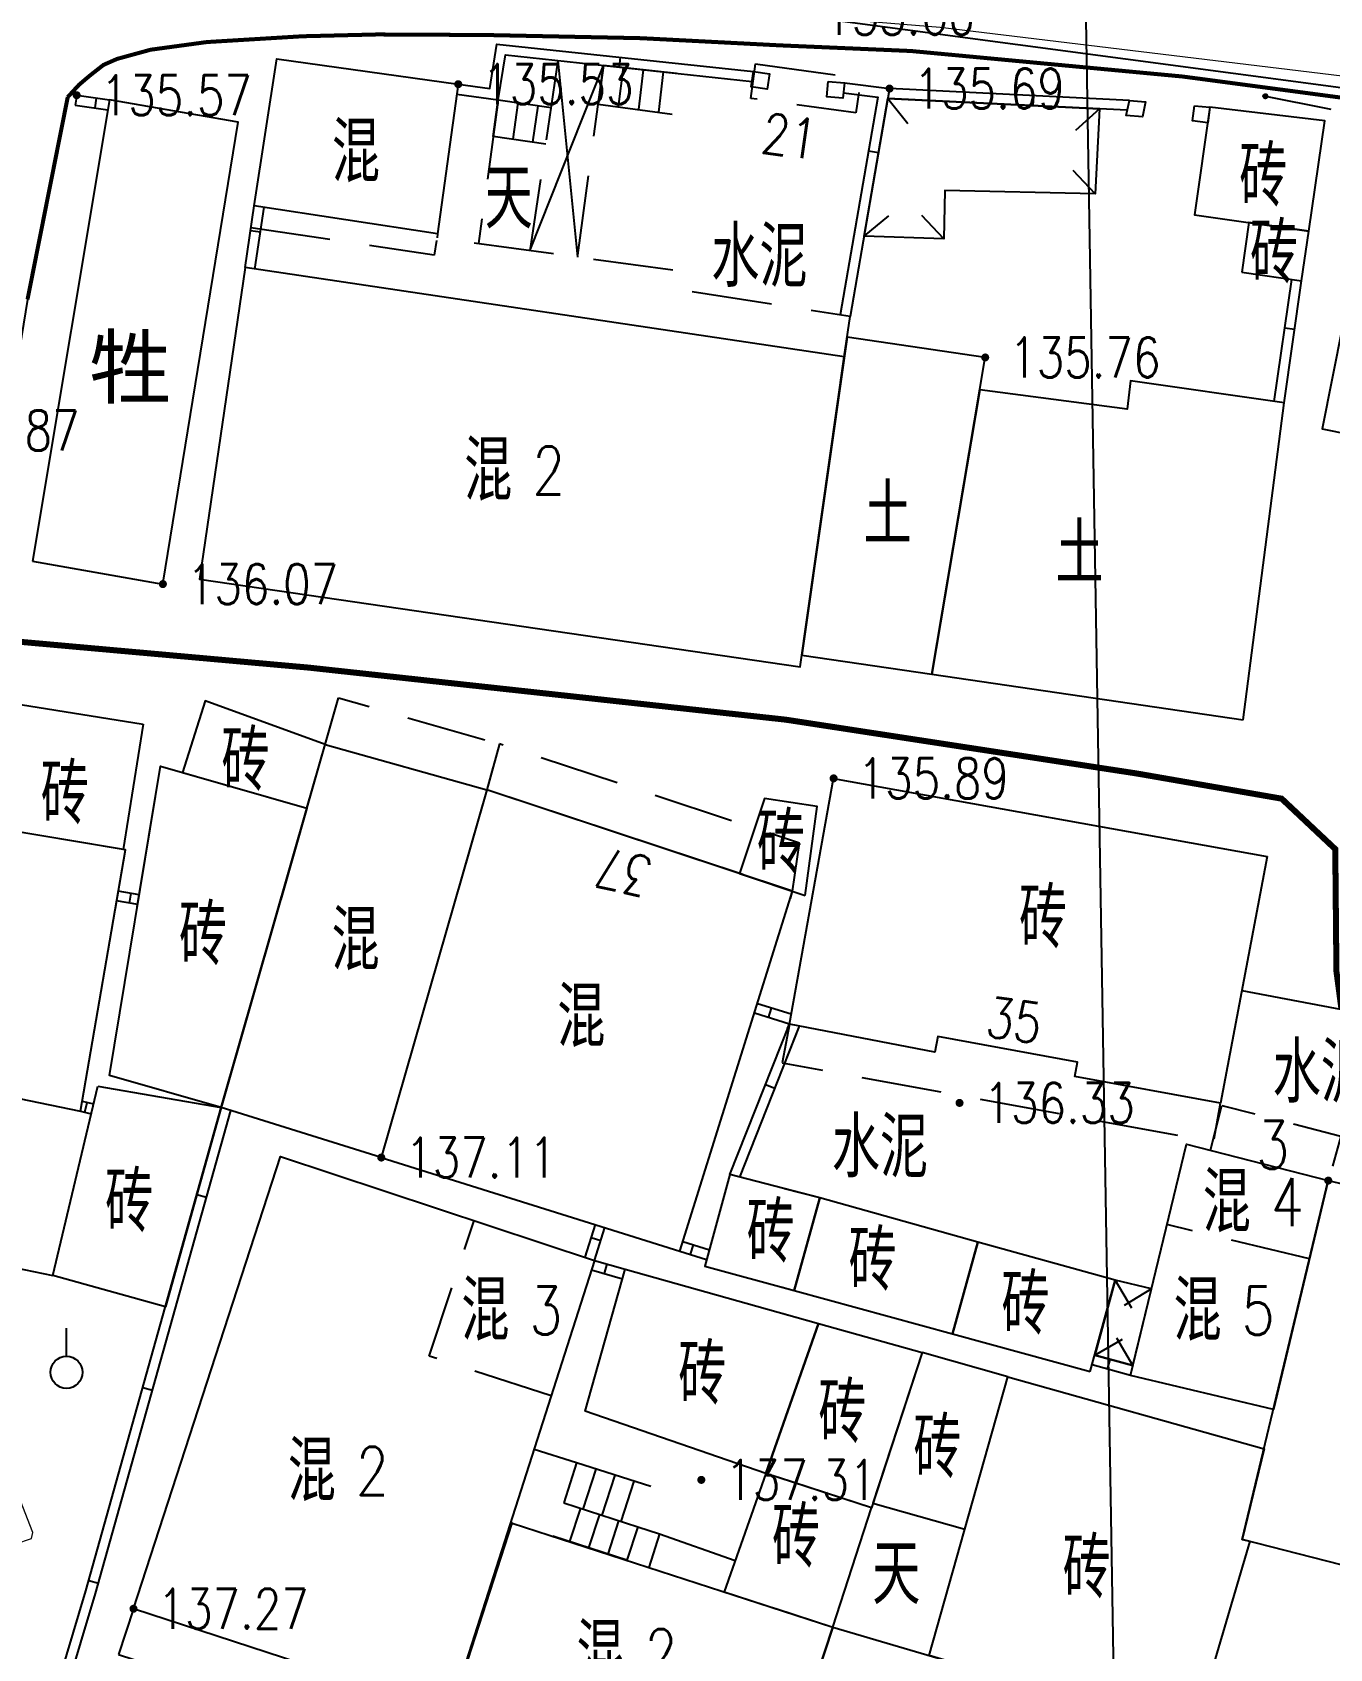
# Model space of a CAD drawing. Extents: x 529262 to 576451, y 2694391 to 2717535.
# Drawn here: x 566045.42 to 566077.78, y 2710010.92 to 2710051.25 of the extents above; entities that cross this region are included whole.
import ezdxf
from ezdxf.enums import TextEntityAlignment as Align
from ezdxf.xclip import XClip

# ---------------------------------------------------------------- set-up
doc = ezdxf.new("R2010")
doc.units = 0
doc.header["$XCLIPFRAME"] = 0
doc.linetypes.add('X3', pattern=[5, 4, -1])
doc.linetypes.add('X5', pattern=[3, 2, -1])
for name, color, linetype in [('a红线图', 1, 'Continuous'), ('DLDW', 8, 'Continuous'), ('DLSS', 4, 'Continuous'), ('GCD', 8, 'Continuous'), ('GXYZ', 8, 'Continuous'), ('JMD', 8, 'Continuous'), ('PP-COM', 7, 'Continuous'), ('RD-中线', 40, 'Continuous'), ('RD-红线', 7, 'Continuous'), ('ZBTZ', 8, 'Continuous'), ('ZJ', 7, 'Continuous'), ('污水管径标注_W10-', 202, 'Continuous')]:
    doc.layers.add(name, color=color, linetype=linetype)
doc.layers.add('SXSS', color=5, linetype='Continuous', lineweight=0)
doc.styles.add('HZ', font='rs.shx', dxfattribs={"width": 0.8, "bigfont": 'hztxt.shx'})
doc.styles.get("Standard").update_dxf_attribs({"font": '', "height": 2.5, "bigfont": 'smfs.shx'})
doc.styles.get('Standard').set_extended_font_data('FangSong_GB2312')
doc.linetypes.add('10421', pattern='A,2,[150,AAA.SHX,S=0.5,R=0,X=0,Y=0.5],1e-11', length=2)
doc.linetypes.add('1161', pattern='A,0,[149,AAA.SHX,S=0.15,R=0,X=0,Y=0],-1.6', length=1.6)

# ---------------------------------------------------------------- blocks, each defined once
blk = doc.blocks.new('A$C19FD0107')
at = {"layer": 'RD-中线', "color": 8, "linetype": 'Continuous', "flags": 128}
for points in [[(-4490.734, 14139.438, 0), (-4490.29, 14139.417)], [(-3818.251, 14086.168, 0), (-3817.74, 14086.169)]]:
    blk.add_lwpolyline(points, format="xyb", dxfattribs=at)
at = {"layer": 'RD-红线', "color": 8, "flags": 128}
blk.add_lwpolyline([(-4927.129, 15710.712), (-4927.125, 15710.469), (-4926.972, 15701.326), (-4922.446, 15430.328)], dxfattribs=at)
blk = doc.blocks.new('GC200')
at = {"linetype": 'Continuous', "const_width": 0.2, "flags": 128}
blk.add_lwpolyline([(-0.1, 0, 1), (0.1, 0, 1)], format="xyb", close=True, dxfattribs=at)
blk = doc.blocks.new('gc125')
at = {"color": 8}
blk.add_line((0, 0.8), (0, 2.2), dxfattribs=at)
blk.add_circle((0, 0), 0.8, dxfattribs=at)
blk = doc.blocks.new('gc013c')
at = {"linetype": 'Continuous'}
blk.add_line((0.5, 0), (4, 0), dxfattribs=at)
at = {"linetype": 'Continuous', "const_width": 0.15, "flags": 128}
blk.add_lwpolyline([(3.775, 0, 1), (3.925, 0, 1)], format="xyb", close=True, dxfattribs=at)

msp = doc.modelspace()

# ---------------------------------------------------------------- linework, layer by layer
at = {"layer": 'a红线图', "color": 8, "linetype": 'Continuous', "lineweight": 0, "flags": 128}
msp.add_lwpolyline([(566033.819, 2710055.938), (566048.898, 2710052.943), (566068.064, 2710051.379), (566088.385, 2710048.918), (566102.667, 2710046.53)], dxfattribs=at)
msp.add_lwpolyline([(566033.819, 2710055.938), (566048.898, 2710052.943), (566068.064, 2710051.379), (566088.385, 2710048.918), (566102.667, 2710046.53)], dxfattribs=at)
at = {"layer": 'DLDW', "color": 252, "linetype": 'Continuous', "elevation": 135.962, "flags": 128}
msp.add_lwpolyline([(566045.427, 2710038.059), (566048.675, 2710037.483), (566050.556, 2710049.007), (566047.343, 2710049.566)], close=True, dxfattribs=at)
at = {"layer": 'DLDW', "linetype": 'Continuous', "elevation": 135.962, "flags": 128}
msp.add_lwpolyline([(566045.427, 2710038.059), (566048.675, 2710037.483), (566050.556, 2710049.007), (566047.343, 2710049.566)], close=True, dxfattribs=at)
at = {"layer": 'DLSS', "linetype": 'Continuous', "const_width": 0.1, "flags": 128}
for points in [[(566046.302, 2710049.636), (566046.58, 2710049.939), (566046.846, 2710050.166), (566047.193, 2710050.438), (566047.533, 2710050.588), (566048.368, 2710050.817), (566049.767, 2710051.008), (566052.157, 2710051.153), (566054.018, 2710051.198), (566056.752, 2710051.184), (566060.6, 2710051.105), (566064.042, 2710050.927), (566067.336, 2710050.785), (566074.112, 2710050.148), (566079.34, 2710049.452), (566084.451, 2710048.57), (566087.519, 2710048.017), (566089.378, 2710047.651), (566092.627, 2710046.922), (566095.05, 2710046.351), (566096.63, 2710045.954)], [(566046.302, 2710049.636), (566045.299, 2710044.587)]]:
    msp.add_lwpolyline(points, dxfattribs=at)
at = {"layer": 'DLSS', "linetype": 'Continuous', "flags": 128}
for points in [[(566046.302, 2710049.636), (566046.58, 2710049.939), (566046.846, 2710050.166), (566047.193, 2710050.438), (566047.533, 2710050.588), (566048.368, 2710050.817), (566049.767, 2710051.008), (566052.157, 2710051.153), (566054.018, 2710051.198), (566056.752, 2710051.184), (566060.6, 2710051.105), (566064.042, 2710050.927), (566067.336, 2710050.785), (566074.112, 2710050.148), (566079.34, 2710049.452), (566084.451, 2710048.57), (566087.519, 2710048.017), (566089.378, 2710047.651), (566092.627, 2710046.922), (566095.05, 2710046.351), (566096.63, 2710045.954)], [(566046.302, 2710049.636), (566045.299, 2710044.587), (566044.527, 2710039.872), (566044.211, 2710036.912), (566043.961, 2710035.91), (566043.46, 2710034.971), (566042.621, 2710034.198), (566040.709, 2710033.353), (566038.013, 2710032.587), (566032.445, 2710030.115), (566027.891, 2710028.348)]]:
    msp.add_lwpolyline(points, dxfattribs=at)
at = {"layer": 'DLSS', "linetype": 'X3', "const_width": 0.15, "flags": 128}
msp.add_lwpolyline([(566078.07, 2710026.872), (566077.944, 2710027.822), (566077.915, 2710030.871), (566076.578, 2710032.129), (566072.959, 2710032.758), (566064.203, 2710034.101), (566052.325, 2710035.398), (566044.018, 2710036.141)], dxfattribs=at)
at = {"layer": 'DLSS', "linetype": 'X3', "flags": 128}
msp.add_lwpolyline([(566078.07, 2710026.872), (566077.944, 2710027.822), (566077.915, 2710030.871), (566076.578, 2710032.129), (566072.959, 2710032.758), (566064.203, 2710034.101), (566052.325, 2710035.398), (566044.018, 2710036.141)], dxfattribs=at)
at = {"layer": 'JMD', "linetype": 'Continuous'}
for p, q in [((566058.529, 2710050.545), (566059.019, 2710045.64)), ((566058.529, 2710050.545), (566059.019, 2710045.64)), ((566060.083, 2710050.63), (566060.056, 2710050.381)), ((566060.083, 2710050.63), (566060.056, 2710050.381)), ((566057.831, 2710045.803), (566059.661, 2710050.424)), ((566057.831, 2710045.803), (566059.661, 2710050.424)), ((566059.661, 2710050.424), (566059.532, 2710049.461)), ((566059.661, 2710050.424), (566059.532, 2710049.461)), ((566061.487, 2710050.228), (566059.661, 2710050.424)), ((566061.487, 2710050.228), (566059.661, 2710050.424)), ((566060.158, 2710050.37), (566060.034, 2710049.393)), ((566060.158, 2710050.37), (566060.034, 2710049.393)), ((566060.655, 2710050.317), (566060.537, 2710049.326)), ((566060.655, 2710050.317), (566060.537, 2710049.326)), ((566061.152, 2710050.264), (566061.04, 2710049.258)), ((566061.152, 2710050.264), (566061.04, 2710049.258)), ((566046.525, 2710049.682), (566046.49, 2710049.435)), ((566046.525, 2710049.682), (566046.49, 2710049.435)), ((566047.015, 2710049.612, 135.574), (566046.98, 2710049.365, 135.574)), ((566047.015, 2710049.612, 135.574), (566046.98, 2710049.365, 135.574)), ((566056.914, 2710048.655), (566057.039, 2710049.566)), ((566056.914, 2710048.655), (566057.039, 2710049.566)), ((566057.039, 2710049.566), (566058.357, 2710049.372)), ((566057.039, 2710049.566), (566058.357, 2710049.372)), ((566057.409, 2710048.582), (566057.537, 2710049.492)), ((566057.409, 2710048.582), (566057.537, 2710049.492)), ((566057.903, 2710048.509), (566058.035, 2710049.419)), ((566057.903, 2710048.509), (566058.035, 2710049.419)), ((566059.532, 2710049.461), (566061.378, 2710049.213)), ((566059.532, 2710049.461), (566061.378, 2710049.213)), ((566066.756, 2710049.6), (566067.256, 2710048.975)), ((566066.756, 2710049.6), (566067.256, 2710048.975)), ((566070.387, 2710049.672, 135.621), (566070.375, 2710049.422, 135.621)), ((566070.387, 2710049.672, 135.621), (566070.375, 2710049.422, 135.621)), ((566072.031, 2710049.341), (566071.438, 2710048.803)), ((566072.031, 2710049.341), (566071.438, 2710048.803)), ((566058.223, 2710048.462), (566056.914, 2710048.655)), ((566058.223, 2710048.462), (566056.914, 2710048.655)), ((566066.522, 2710048.245, 135.922), (566066.275, 2710048.287, 135.922)), ((566066.522, 2710048.245, 135.922), (566066.275, 2710048.287, 135.922)), ((566071.927, 2710047.222), (566071.381, 2710047.807)), ((566071.927, 2710047.222), (566071.381, 2710047.807)), ((566066.163, 2710046.167), (566066.783, 2710046.672)), ((566066.163, 2710046.167), (566066.783, 2710046.672)), ((566068.155, 2710046.097), (566067.606, 2710046.679)), ((566068.155, 2710046.097), (566067.606, 2710046.679)), ((566050.863, 2710046.308, 137.295), (566051.11, 2710046.271, 137.295)), ((566050.863, 2710046.308, 137.295), (566051.11, 2710046.271, 137.295)), ((566076.902, 2710043.832, 135.569), (566076.655, 2710043.868, 135.569)), ((566076.902, 2710043.832, 135.569), (566076.655, 2710043.868, 135.569)), ((566047.877, 2710029.769, 136.382), (566047.835, 2710029.523, 136.382)), ((566047.877, 2710029.769, 136.382), (566047.835, 2710029.523, 136.382)), ((566063.776, 2710026.664, 137.101), (566063.851, 2710026.902, 137.101)), ((566063.707, 2710025, 137.533), (566063.939, 2710024.908, 137.533)), ((566046.725, 2710024.307, 136.573), (566046.783, 2710024.55, 136.573)), ((566049.52, 2710022.252, 137.929), (566049.761, 2710022.185, 137.929)), ((566059.597, 2710021.099, 140.157), (566059.358, 2710021.174, 140.157)), ((566061.837, 2710020.759, 138.373), (566061.912, 2710020.998, 138.373)), ((566059.747, 2710020.52, 140.157), (566059.679, 2710020.28, 140.157)), ((566072.428, 2710020.115), (566072.834, 2710019.426)), ((566072.428, 2710020.115), (566072.834, 2710019.426)), ((566073.331, 2710019.897), (566072.648, 2710019.48)), ((566073.331, 2710019.897), (566072.648, 2710019.48)), ((566072.869, 2710017.982), (566072.463, 2710018.671)), ((566072.869, 2710017.982), (566072.463, 2710018.671)), ((566071.915, 2710018.244), (566072.61, 2710018.64)), ((566071.915, 2710018.244), (566072.61, 2710018.64)), ((566072.233, 2710017.897, 139.111), (566072.299, 2710018.138, 139.111)), ((566072.233, 2710017.897, 139.111), (566072.299, 2710018.138, 139.111)), ((566048.174, 2710017.437, 137.929), (566048.415, 2710017.369, 137.929)), ((566058.994, 2710015.553), (566058.678, 2710014.556)), ((566060.845, 2710014.966), (566058.994, 2710015.553)), ((566059.471, 2710015.402), (566059.151, 2710014.402)), ((566059.947, 2710015.251), (566059.625, 2710014.248)), ((566060.424, 2710015.1), (566060.099, 2710014.094)), ((566058.678, 2710014.556), (566060.517, 2710013.959)), ((566058.678, 2710014.556), (566060.517, 2710013.959)), ((566059.091, 2710014.422), (566058.815, 2710013.591)), ((566059.566, 2710014.267), (566059.292, 2710013.436)), ((566060.042, 2710014.113), (566059.77, 2710013.281)), ((566060.517, 2710013.959), (566060.247, 2710013.126)), ((566060.247, 2710013.126), (566058.401, 2710013.725)), ((566046.827, 2710012.622, 137.929), (566047.068, 2710012.554, 137.929))]:
    msp.add_line(p, q, dxfattribs=at)
at = {"layer": 'JMD', "linetype": 'Continuous', "flags": 128}
for points in [[(566056.041, 2710049.957), (566056.831, 2710049.847), (566057.008, 2710050.96), (566063.408, 2710050.273)], [(566056.041, 2710049.957), (566056.831, 2710049.847), (566057.008, 2710050.96), (566063.408, 2710050.273)], [(566056.007, 2710049.709), (566057.039, 2710049.566), (566057.217, 2710050.686), (566063.371, 2710050.025)], [(566056.007, 2710049.709), (566057.039, 2710049.566), (566057.217, 2710050.686), (566063.371, 2710050.025)], [(566048.037, 2710029.426), (566048.616, 2710032.939), (566052.269, 2710031.891), (566051.617, 2710029.617)], [(566064.124, 2710019.937), (566064.422, 2710019.856), (566065.056, 2710022.165), (566064.175, 2710022.395)], [(566060.517, 2710013.959), (566061.065, 2710013.781), (566060.794, 2710012.945)]]:
    msp.add_lwpolyline(points, dxfattribs=at)
for points in [[(566056.041, 2710049.957), (566055.522, 2710046.224), (566050.955, 2710046.925), (566051.517, 2710050.587)], [(566056.041, 2710049.957), (566055.522, 2710046.224), (566050.955, 2710046.925), (566051.517, 2710050.587)], [(566072.031, 2710049.341), (566071.927, 2710047.222), (566068.181, 2710047.302), (566068.155, 2710046.097), (566066.163, 2710046.167), (566066.756, 2710049.6)], [(566072.031, 2710049.341), (566071.927, 2710047.222), (566068.181, 2710047.302), (566068.155, 2710046.097), (566066.163, 2710046.167), (566066.756, 2710049.6)], [(566075.582, 2710045.265), (566077.077, 2710045.051), (566077.254, 2710046.292), (566075.759, 2710046.506)], [(566075.582, 2710045.265), (566077.077, 2710045.051), (566077.254, 2710046.292), (566075.759, 2710046.506)], [(566080.158, 2710043.514), (566078.099, 2710043.914), (566077.592, 2710041.355), (566079.642, 2710040.944)], [(566080.158, 2710043.514), (566078.099, 2710043.914), (566077.592, 2710041.355), (566079.642, 2710040.944)], [(566069.184, 2710043.138), (566065.74, 2710043.645), (566064.608, 2710035.709), (566067.851, 2710035.234)], [(566069.184, 2710043.138), (566065.74, 2710043.645), (566064.608, 2710035.709), (566067.851, 2710035.234)], [(566048.183, 2710033.987), (566047.684, 2710030.859), (566044.411, 2710031.409), (566044.92, 2710034.515)], [(566048.183, 2710033.987), (566047.684, 2710030.859), (566044.411, 2710031.409), (566044.92, 2710034.515)], [(566048.616, 2710032.939), (566052.269, 2710031.891), (566050.128, 2710024.424), (566047.343, 2710025.22)], [(566064.422, 2710019.856), (566065.056, 2710022.165), (566062.818, 2710022.75), (566062.192, 2710020.467)], [(566068.371, 2710018.773), (566069, 2710021.065), (566065.056, 2710022.165), (566064.422, 2710019.856)], [(566068.371, 2710018.773), (566069, 2710021.065), (566065.056, 2710022.165), (566064.422, 2710019.856)], [(566073.331, 2710019.897), (566072.428, 2710020.115), (566071.915, 2710018.244), (566072.869, 2710017.982)], [(566073.331, 2710019.897), (566072.428, 2710020.115), (566071.915, 2710018.244), (566072.869, 2710017.982)], [(566063.71, 2710015.292), (566065.025, 2710019.035), (566067.609, 2710018.308), (566066.348, 2710014.433)], [(566063.71, 2710015.292), (566065.025, 2710019.035), (566067.609, 2710018.308), (566066.348, 2710014.433)], [(566076.765, 2710008.101), (566075.837, 2710003.811), (566071.969, 2710004.647), (566067.614, 2710005.498), (566066.386, 2710005.988), (566064, 2710007.258), (566065.38, 2710011.459)], [(566076.765, 2710008.101), (566075.837, 2710003.811), (566071.969, 2710004.647), (566067.614, 2710005.498), (566066.386, 2710005.988), (566064, 2710007.258), (566065.38, 2710011.459)]]:
    msp.add_lwpolyline(points, close=True, dxfattribs=at)
at = {"layer": 'JMD', "linetype": 'X5', "flags": 128}
for points in [[(566058.529, 2710050.545), (566057.831, 2710045.803)], [(566058.529, 2710050.545), (566057.831, 2710045.803)], [(566057.039, 2710049.566), (566056.547, 2710045.979)], [(566057.039, 2710049.566), (566056.547, 2710045.979)], [(566061.065, 2710013.781), (566062.946, 2710013.12), (566062.671, 2710012.338)]]:
    msp.add_lwpolyline(points, dxfattribs=at)
for points, elevation in [([(566059.026, 2710045.688), (566059.661, 2710050.424)], 138.242), ([(566059.026, 2710045.688), (566059.661, 2710050.424)], 138.242), ([(566065.668, 2710043.155), (566065.816, 2710044.16), (566061.688, 2710044.806), (566061.731, 2710045.268), (566055.514, 2710046.121), (566055.44, 2710045.694), (566050.87, 2710046.37), (566050.725, 2710045.382)], 136.935), ([(566065.668, 2710043.155), (566065.816, 2710044.16), (566061.688, 2710044.806), (566061.731, 2710045.268), (566055.514, 2710046.121), (566055.44, 2710045.694), (566050.87, 2710046.37), (566050.725, 2710045.382)], 136.935), ([(566055.522, 2710046.224), (566055.514, 2710046.121)], 136.085), ([(566055.522, 2710046.224), (566055.514, 2710046.121)], 136.085), ([(566052.726, 2710033.484), (566053.058, 2710034.644), (566057.07, 2710033.494), (566056.754, 2710032.35)], 136.329), ([(566052.726, 2710033.484), (566053.058, 2710034.644), (566057.07, 2710033.494), (566056.754, 2710032.35)], 136.329), ([(566064.381, 2710029.82), (566064.556, 2710031.015), (566057.07, 2710033.494), (566056.754, 2710032.35)], 138.373), ([(566064.381, 2710029.82), (566064.556, 2710031.015), (566057.07, 2710033.494), (566056.754, 2710032.35)], 138.373), ([(566064.3, 2710026.5), (566064.123, 2710025.534), (566074.879, 2710023.563), (566075.056, 2710024.529)], 136.333), ([(566064.3, 2710026.5), (566064.123, 2710025.534), (566074.879, 2710023.563), (566075.056, 2710024.529)], 136.333), ([(566074.8, 2710023.355), (566075.088, 2710024.474), (566078.056, 2710023.711), (566077.741, 2710022.599)], 136.287), ([(566074.8, 2710023.355), (566075.088, 2710024.474), (566078.056, 2710023.711), (566077.741, 2710022.599)], 136.287), ([(566058.359, 2710017.224), (566055.316, 2710018.219), (566056.437, 2710021.602)], 45.097), ([(566077.272, 2710020.643), (566073.717, 2710021.5)], 49.814), ([(566077.272, 2710020.643), (566073.717, 2710021.5)], 49.814), ([(566047.942, 2710011.915), (566047.569, 2710010.775), (566055.46, 2710008.195), (566055.833, 2710009.335)], 44.838)]:
    msp.add_lwpolyline(points, dxfattribs=dict(at, elevation=elevation))
at = {"layer": 'JMD', "linetype": 'X5', "elevation": 136.22, "flags": 128}
msp.add_lwpolyline([(566063.459, 2710050.467), (566066.078, 2710050.106), (566065.959, 2710049.242), (566063.34, 2710049.603)], close=True, dxfattribs=at)
msp.add_lwpolyline([(566063.459, 2710050.467), (566066.078, 2710050.106), (566065.959, 2710049.242), (566063.34, 2710049.603)], close=True, dxfattribs=at)
at = {"layer": 'JMD', "linetype": 'Continuous', "flags": 128}
for points, elevation in [([(566063.408, 2710050.273), (566063.807, 2710050.213), (566063.75, 2710049.834), (566063.351, 2710049.893)], 136.021), ([(566063.408, 2710050.273), (566063.807, 2710050.213), (566063.75, 2710049.834), (566063.351, 2710049.893)], 136.021), ([(566065.27, 2710050.026), (566065.671, 2710049.988), (566065.635, 2710049.606), (566065.234, 2710049.644)], 135.955), ([(566065.27, 2710050.026), (566065.671, 2710049.988), (566065.635, 2710049.606), (566065.234, 2710049.644)], 135.955), ([(566072.78, 2710049.554), (566073.185, 2710049.521), (566073.107, 2710049.139), (566072.702, 2710049.172)], 135.621), ([(566072.78, 2710049.554), (566073.185, 2710049.521), (566073.107, 2710049.139), (566072.702, 2710049.172)], 135.621), ([(566074.406, 2710049.415), (566074.789, 2710049.381), (566074.733, 2710048.991), (566074.352, 2710049.045)], 135.397), ([(566074.406, 2710049.415), (566074.789, 2710049.381), (566074.733, 2710048.991), (566074.352, 2710049.045)], 135.397), ([(566074.789, 2710049.381), (566074.405, 2710046.699), (566077.254, 2710046.292), (566077.652, 2710049.045)], 135.459), ([(566074.789, 2710049.381), (566074.405, 2710046.699), (566077.254, 2710046.292), (566077.652, 2710049.045)], 135.459), ([(566065.668, 2710043.155), (566050.725, 2710045.382), (566049.587, 2710037.604), (566064.567, 2710035.417)], 136.935), ([(566065.668, 2710043.155), (566050.725, 2710045.382), (566049.587, 2710037.604), (566064.567, 2710035.417)], 136.935), ([(566075.616, 2710034.096), (566076.641, 2710042.004), (566072.805, 2710042.552), (566072.721, 2710041.849), (566069.047, 2710042.327), (566067.851, 2710035.234)], 135.569), ([(566075.616, 2710034.096), (566076.641, 2710042.004), (566072.805, 2710042.552), (566072.721, 2710041.849), (566069.047, 2710042.327), (566067.851, 2710035.234)], 135.569), ([(566052.726, 2710033.484), (566049.726, 2710034.572), (566049.162, 2710032.78), (566052.268, 2710031.889)], 136.329), ([(566052.726, 2710033.484), (566049.726, 2710034.572), (566049.162, 2710032.78), (566052.268, 2710031.889)], 136.329), ([(566056.754, 2710032.35), (566054.122, 2710023.174), (566050.128, 2710024.424), (566052.726, 2710033.484)], 137.821), ([(566076.217, 2710030.689), (566075.056, 2710024.529), (566071.421, 2710025.198), (566071.487, 2710025.557), (566068, 2710026.196), (566067.929, 2710025.805), (566064.3, 2710026.5), (566065.404, 2710032.636)], 136.333), ([(566076.217, 2710030.689), (566075.056, 2710024.529), (566071.421, 2710025.198), (566071.487, 2710025.557), (566068, 2710026.196), (566067.929, 2710025.805), (566064.3, 2710026.5), (566065.404, 2710032.636)], 136.333), ([(566064.381, 2710029.82), (566056.754, 2710032.35), (566054.122, 2710023.174), (566061.571, 2710020.842)], 138.373), ([(566064.694, 2710029.716), (566064.99, 2710031.931), (566063.678, 2710032.134), (566063.056, 2710030.26)], 138.373), ([(566064.694, 2710029.716), (566064.99, 2710031.931), (566063.678, 2710032.134), (566063.056, 2710030.26)], 138.373), ([(566047.74, 2710030.85), (566044.411, 2710031.409), (566044.239, 2710030.427), (566037.653, 2710031.73), (566036.708, 2710026.378), (566046.617, 2710024.333)], 136.382), ([(566047.051, 2710024.954), (566050.128, 2710024.424), (566048.737, 2710019.449), (566045.929, 2710020.234)], 136.351), ([(566072.811, 2710017.739), (566074.202, 2710023.509), (566077.741, 2710022.599), (566076.373, 2710016.886)], 49.921), ([(566072.811, 2710017.739), (566074.202, 2710023.509), (566077.741, 2710022.599), (566076.373, 2710016.886)], 49.921), ([(566059.443, 2710020.606), (566055.833, 2710009.335), (566047.942, 2710011.915), (566051.608, 2710023.203)], 44.838), ([(566077.741, 2710022.599), (566089.224, 2710019.925), (566087.276, 2710012.211), (566079.726, 2710013.912), (566079.461, 2710012.654), (566075.597, 2710013.645)], 135.936), ([(566077.741, 2710022.599), (566089.224, 2710019.925), (566087.276, 2710012.211), (566079.726, 2710013.912), (566079.461, 2710012.654), (566075.597, 2710013.645)], 135.936), ([(566071.802, 2710017.832), (566072.428, 2710020.115), (566069, 2710021.065), (566068.371, 2710018.773)], 137.533), ([(566071.802, 2710017.832), (566072.428, 2710020.115), (566069, 2710021.065), (566068.371, 2710018.773)], 137.533), ([(566063.71, 2710015.292), (566059.205, 2710016.842), (566060.204, 2710020.392), (566065.025, 2710019.035)], 137.258), ([(566068.677, 2710013.901), (566069.748, 2710017.706), (566067.609, 2710018.308), (566066.385, 2710014.546)], 139.733), ([(566068.677, 2710013.901), (566069.748, 2710017.706), (566067.609, 2710018.308), (566066.385, 2710014.546)], 139.733), ([(566075.781, 2710013.598), (566074.374, 2710008.806), (566067.79, 2710010.748), (566069.748, 2710017.706), (566076.138, 2710015.907), (566075.597, 2710013.645)], 136.793), ([(566075.781, 2710013.598), (566074.374, 2710008.806), (566067.79, 2710010.748), (566069.748, 2710017.706), (566076.138, 2710015.907), (566075.597, 2710013.645)], 136.793), ([(566065.38, 2710011.459), (566066.348, 2710014.433), (566063.71, 2710015.292), (566062.671, 2710012.338)], 139.733), ([(566065.38, 2710011.459), (566064, 2710007.258), (566056.011, 2710009.806), (566057.39, 2710014.054)], 139.733)]:
    msp.add_lwpolyline(points, close=True, dxfattribs=dict(at, elevation=elevation))
for points, elevation in [([(566065.647, 2710049.739), (566066.508, 2710049.632), (566065.569, 2710044.199)], 135.922), ([(566065.647, 2710049.739), (566066.508, 2710049.632), (566065.569, 2710044.199)], 135.922), ([(566065.671, 2710049.988), (566066.799, 2710049.848), (566065.816, 2710044.16)], 135.922), ([(566065.671, 2710049.988), (566066.799, 2710049.848), (566065.816, 2710044.16)], 135.922), ([(566072.78, 2710049.554), (566066.799, 2710049.848)], 135.621), ([(566072.78, 2710049.554), (566066.799, 2710049.848)], 135.621), ([(566046.49, 2710049.435), (566047.302, 2710049.319)], 135.574), ([(566046.49, 2710049.435), (566047.302, 2710049.319)], 135.574), ([(566046.525, 2710049.682), (566047.343, 2710049.566)], 135.574), ([(566046.525, 2710049.682), (566047.343, 2710049.566)], 135.574), ([(566072.729, 2710049.306), (566066.756, 2710049.6)], 135.621), ([(566072.729, 2710049.306), (566066.756, 2710049.6)], 135.621), ([(566050.725, 2710045.382), (566050.955, 2710046.925)], 137.295), ([(566050.725, 2710045.382), (566050.955, 2710046.925)], 137.295), ([(566050.972, 2710045.345), (566051.202, 2710046.887)], 137.295), ([(566050.972, 2710045.345), (566051.202, 2710046.887)], 137.295), ([(566076.394, 2710042.039), (566076.829, 2710045.087)], 135.569), ([(566076.394, 2710042.039), (566076.829, 2710045.087)], 135.569), ([(566076.641, 2710042.004), (566077.077, 2710045.051)], 135.569), ([(566076.641, 2710042.004), (566077.077, 2710045.051)], 135.569), ([(566051.617, 2710029.617), (566052.726, 2710033.484), (566056.754, 2710032.35), (566056.038, 2710029.853)], 137.821), ([(566063.136, 2710030.233), (566056.754, 2710032.35), (566056.038, 2710029.853)], 138.373), ([(566047.489, 2710029.396), (566047.74, 2710030.85), (566044.411, 2710031.409), (566044.239, 2710030.427), (566037.653, 2710031.73), (566037.143, 2710028.843)], 136.382), ([(566048.047, 2710029.487), (566047.52, 2710029.577)], 136.382), ([(566048.047, 2710029.487), (566047.52, 2710029.577)], 136.382), ([(566048.087, 2710029.733), (566047.563, 2710029.824)], 136.382), ([(566048.087, 2710029.733), (566047.563, 2710029.824)], 136.382), ([(566064.324, 2710029.639), (566064.381, 2710029.82), (566064.328, 2710029.837)], 138.373), ([(566064.3, 2710026.5), (566063.427, 2710026.773)], 137.101), ([(566064.344, 2710026.748), (566063.502, 2710027.012)], 137.101), ([(566064.344, 2710026.748), (566064.265, 2710026.773)], 137.101), ([(566062.818, 2710022.75), (566064.3, 2710026.5)], 137.533), ([(566063.061, 2710022.686), (566064.55, 2710026.452)], 137.533), ([(566064.242, 2710025.675), (566064.55, 2710026.452)], 137.533), ([(566064.257, 2710026.393), (566064.3, 2710026.5)], 137.533), ([(566064.3, 2710026.5), (566064.26, 2710026.513)], 137.101), ([(566054.816, 2710006.94), (566054.502, 2710006.042), (566045.898, 2710008.628), (566046.995, 2710012.292), (566050.366, 2710024.349)], 137.929), ([(566045.972, 2710009.746), (566046.755, 2710012.361), (566050.128, 2710024.424)], 137.929), ([(566046.617, 2710024.333), (566046.888, 2710024.268)], 136.573), ([(566046.659, 2710024.58), (566046.946, 2710024.512)], 136.573), ([(566059.205, 2710020.685), (566059.461, 2710021.503)], 140.157), ([(566059.443, 2710020.606), (566059.7, 2710021.428)], 140.157), ([(566061.645, 2710021.081), (566062.304, 2710020.875)], 138.373), ([(566061.571, 2710020.842), (566062.237, 2710020.634)], 138.373), ([(566059.366, 2710020.368), (566060.136, 2710020.151)], 140.157), ([(566059.443, 2710020.606), (566060.204, 2710020.392)], 140.157), ([(566064.111, 2710019.292), (566065.025, 2710019.035), (566064.049, 2710016.256)], 137.258), ([(566072.869, 2710017.982), (566071.915, 2710018.244)], 139.111), ([(566072.869, 2710017.982), (566071.915, 2710018.244)], 139.111), ([(566072.811, 2710017.739), (566071.849, 2710018.003)], 139.111), ([(566072.811, 2710017.739), (566071.849, 2710018.003)], 139.111), ([(566058.994, 2710015.553), (566057.932, 2710015.89)], 137.264), ([(566063.959, 2710011.92), (566065.38, 2710011.459), (566066.348, 2710014.433), (566064.027, 2710015.189)], 139.733), ([(566057.39, 2710014.054), (566057.348, 2710014.067)], 139.733), ([(566063.959, 2710011.92), (566065.38, 2710011.459), (566064, 2710007.258), (566063.864, 2710007.301)], 139.733)]:
    msp.add_lwpolyline(points, dxfattribs=dict(at, elevation=elevation))
at = {"layer": 'SXSS', "color": 8, "linetype": '10421', "elevation": 136.429, "flags": 128}
msp.add_lwpolyline([(566034.588, 2710019.144), (566034.451, 2710018.902), (566034.409, 2710018.083), (566034.556, 2710016.96), (566034.92, 2710016.45), (566035.307, 2710016.222), (566036.005, 2710015.887), (566036.569, 2710015.497), (566037.155, 2710014.933), (566038.933, 2710013.957), (566039.801, 2710013.567), (566040.493, 2710013.471), (566041.035, 2710013.539), (566041.451, 2710013.498), (566041.712, 2710013.43), (566042.362, 2710013.363), (566043.445, 2710013.363), (566045.004, 2710013.538), (566045.402, 2710013.671), (566045.43, 2710013.821), (566045.123, 2710014.608), (566044.428, 2710016.721), (566044.258, 2710017.269), (566043.943, 2710018.081), (566043.682, 2710018.578), (566043.236, 2710018.761), (566042.608, 2710018.748), (566042.064, 2710018.667), (566041.4, 2710018.61), (566040.721, 2710018.562), (566040.093, 2710018.556), (566039.37, 2710018.611), (566038.739, 2710018.72), (566037.588, 2710019.023), (566036.921, 2710019.169), (566036.583, 2710019.231), (566036.084, 2710019.241), (566035.551, 2710019.266), (566034.84, 2710019.234)], close=True, dxfattribs=at)
at = {"layer": 'ZBTZ', "linetype": '1161', "flags": 128}
for points, elevation in [([(566075.585, 2710027.339), (566080.419, 2710026.431)], 136.333), ([(566075.585, 2710027.339), (566080.419, 2710026.431)], 136.333), ([(566034.349, 2710022.624), (566045.929, 2710020.234)], 136.801)]:
    msp.add_lwpolyline(points, dxfattribs=dict(at, elevation=elevation))
at = {"layer": '污水管径标注_W10-'}
msp.add_lwpolyline([(566102.717, 2710046.58), (566064.505, 2710051.669), (566033.819, 2710055.938)], dxfattribs=at)

# ---------------------------------------------------------------- block references
at = {"layer": 'GCD', "linetype": 'Continuous'}
ref = msp.add_blockref('GC200', (566064.568, 2710051.692, 135.598), dxfattribs=dict(at, xscale=0.5, yscale=0.5, zscale=0.5))
ref.add_attrib('height', '135.60', dxfattribs={"linetype": 'Continuous', "height": 1, "style": 'HZ', "width": 0.8}).set_placement((566065.168, 2710051.692, 135.598), align=Align.MIDDLE_LEFT)
ref = msp.add_blockref('GC200', (566046.525, 2710049.682, 135.574), dxfattribs=dict(at, xscale=0.5, yscale=0.5, zscale=0.5))
ref.add_attrib('height', '135.57', dxfattribs={"linetype": 'Continuous', "height": 1, "style": 'HZ', "width": 0.8}).set_placement((566047.125, 2710049.682, 135.574), align=Align.MIDDLE_LEFT)
ref = msp.add_blockref('GC200', (566056.041, 2710049.957, 135.53), dxfattribs=dict(at, xscale=0.5, yscale=0.5, zscale=0.5))
ref.add_attrib('height', '135.53', dxfattribs={"linetype": 'Continuous', "height": 1, "style": 'HZ', "width": 0.8}).set_placement((566056.641, 2710049.957, 135.53), align=Align.MIDDLE_LEFT)
ref = msp.add_blockref('GC200', (566066.799, 2710049.848, 135.685), dxfattribs=dict(at, xscale=0.5, yscale=0.5, zscale=0.5))
ref.add_attrib('height', '135.69', dxfattribs={"linetype": 'Continuous', "height": 1, "style": 'HZ', "width": 0.8}).set_placement((566067.399, 2710049.848, 135.685), align=Align.MIDDLE_LEFT)
ref = msp.add_blockref('GC200', (566069.184, 2710043.138, 135.759), dxfattribs=dict(at, xscale=0.5, yscale=0.5))
ref.add_attrib('height', '135.76', dxfattribs={"linetype": 'Continuous', "height": 1, "style": 'HZ', "width": 0.8}).set_placement((566069.784, 2710043.138, 135.759), align=Align.MIDDLE_LEFT)
ref = msp.add_blockref('GC200', (566042.225, 2710041.315, 135.87), dxfattribs=dict(at, xscale=0.5, yscale=0.5))
ref.add_attrib('height', '135.87', dxfattribs={"linetype": 'Continuous', "height": 1, "style": 'HZ', "width": 0.8}).set_placement((566042.825, 2710041.315, 135.87), align=Align.MIDDLE_LEFT)
ref = msp.add_blockref('GC200', (566048.675, 2710037.483, 136.07), dxfattribs=dict(at, xscale=0.5, yscale=0.5, zscale=0.5))
ref.add_attrib('height', '136.07', dxfattribs={"linetype": 'Continuous', "height": 1, "style": 'HZ', "width": 0.8}).set_placement((566049.275, 2710037.483, 136.07), align=Align.MIDDLE_LEFT)
ref = msp.add_blockref('GC200', (566065.404, 2710032.636, 135.891), dxfattribs=dict(at, xscale=0.5, yscale=0.5, zscale=0.5))
ref.add_attrib('height', '135.89', dxfattribs={"linetype": 'Continuous', "height": 1, "style": 'HZ', "width": 0.8}).set_placement((566066.004, 2710032.636, 135.891), align=Align.MIDDLE_LEFT)
ref = msp.add_blockref('GC200', (566068.544, 2710024.537, 136.333), dxfattribs=dict(at, xscale=0.5, yscale=0.5, zscale=0.5))
ref.add_attrib('height', '136.33', dxfattribs={"linetype": 'Continuous', "height": 1, "style": 'HZ', "width": 0.8}).set_placement((566069.144, 2710024.537, 136.333), align=Align.MIDDLE_LEFT)
ref = msp.add_blockref('GC200', (566054.122, 2710023.174, 137.111), dxfattribs=dict(at, xscale=0.5, yscale=0.5, zscale=0.5))
ref.add_attrib('height', '137.11', dxfattribs={"linetype": 'Continuous', "height": 1, "style": 'HZ', "width": 0.8}).set_placement((566054.722, 2710023.174, 137.111), align=Align.MIDDLE_LEFT)
ref = msp.add_blockref('GC200', (566077.741, 2710022.599, 136.396), dxfattribs=dict(at, xscale=0.5, yscale=0.5, zscale=0.5))
ref.add_attrib('height', '136.40', dxfattribs={"linetype": 'Continuous', "height": 1, "style": 'HZ', "width": 0.8}).set_placement((566078.341, 2710022.599, 136.396), align=Align.MIDDLE_LEFT)
ref = msp.add_blockref('GC200', (566062.104, 2710015.131, 137.306), dxfattribs=dict(at, xscale=0.5, yscale=0.5))
ref.add_attrib('height', '137.31', dxfattribs={"linetype": 'Continuous', "height": 1, "style": 'HZ', "width": 0.8}).set_placement((566062.704, 2710015.131, 137.306), align=Align.MIDDLE_LEFT)
ref = msp.add_blockref('GC200', (566047.942, 2710011.915, 137.273), dxfattribs=dict(at, xscale=0.5, yscale=0.5, zscale=0.5))
ref.add_attrib('height', '137.27', dxfattribs={"linetype": 'Continuous', "height": 1, "style": 'HZ', "width": 0.8}).set_placement((566048.542, 2710011.915, 137.273), align=Align.MIDDLE_LEFT)
at = {"layer": 'GXYZ', "linetype": 'Continuous', "xscale": 0.4999999999681455, "yscale": 0.4999999999681455, "zscale": 0.4999999999681455, "rotation": 168.6459740395077}
msp.add_blockref('gc013c', (566078.06, 2710049.277), dxfattribs=at)
at = {"layer": 'PP-COM'}
ref = msp.add_blockref('A$C19FD0107', (570997.993, 2694390.603), dxfattribs=at)
XClip(ref).set_block_clipping_path([(-9366.4383134884, 14428.6043910822), (-3328.4480743363, 17452.7484863754)])
at = {"layer": 'ZBTZ', "linetype": 'Continuous', "xscale": 0.5, "yscale": 0.5, "zscale": 0.5}
msp.add_blockref('gc125', (566046.272, 2710017.815), dxfattribs=at)

# ---------------------------------------------------------------- texts
at = {"layer": 'DLDW', "color": 252, "linetype": 'Continuous'}
msp.add_text('牲', height=1.5, dxfattribs=at).set_placement((566047.86, 2710042.924), align=Align.MIDDLE)
at = {"layer": 'DLDW', "linetype": 'Continuous'}
msp.add_text('牲', height=1.5, dxfattribs=at).set_placement((566047.86, 2710042.924), align=Align.MIDDLE)
at = {"layer": 'JMD', "linetype": 'Continuous', "style": 'HZ', "width": 0.8}
for s, p in [('混', (566054.088, 2710048.263, -135.516)), ('混', (566054.088, 2710048.263, -135.516)), ('砖', (566076.719, 2710047.661)), ('砖', (566076.719, 2710047.661)), ('砖', (566076.989, 2710045.744)), ('砖', (566076.989, 2710045.744)), ('混', (566057.387, 2710040.316, -135.516)), ('混', (566057.387, 2710040.316, -135.516)), ('砖', (566051.335, 2710033.08)), ('砖', (566051.335, 2710033.08)), ('砖', (566046.829, 2710032.247)), ('砖', (566046.829, 2710032.247)), ('砖', (566064.691, 2710031.026)), ('砖', (566064.691, 2710031.026)), ('砖', (566071.228, 2710029.15)), ('砖', (566071.228, 2710029.15)), ('砖', (566050.276, 2710028.73)), ('混', (566054.079, 2710028.598, -135.516)), ('混', (566059.708, 2710026.683, -135.516)), ('砖', (566048.434, 2710022.067)), ('混', (566075.808, 2710022.061)), ('混', (566075.808, 2710022.061)), ('砖', (566064.435, 2710021.308)), ('砖', (566064.435, 2710021.308)), ('砖', (566066.977, 2710020.607)), ('砖', (566066.977, 2710020.607)), ('砖', (566070.79, 2710019.512)), ('砖', (566070.79, 2710019.512)), ('混', (566057.316, 2710019.356)), ('混', (566075.08, 2710019.353)), ('混', (566075.08, 2710019.353)), ('砖', (566062.728, 2710017.765)), ('砖', (566066.223, 2710016.809)), ('砖', (566066.223, 2710016.809)), ('砖', (566068.593, 2710015.932)), ('砖', (566068.593, 2710015.932)), ('混', (566052.988, 2710015.352)), ('砖', (566065.067, 2710013.7)), ('砖', (566065.067, 2710013.7)), ('砖', (566072.316, 2710012.934)), ('砖', (566072.316, 2710012.934)), ('混', (566060.187, 2710010.802))]:
    msp.add_text(s, height=1.5, dxfattribs=at).set_placement(p, align=Align.MIDDLE_RIGHT)
for s, p in [('2', (566057.887, 2710040.316, -135.516)), ('2', (566057.887, 2710040.316, -135.516)), ('3', (566075.947, 2710023.489)), ('3', (566075.947, 2710023.489)), ('4', (566076.308, 2710022.061)), ('4', (566076.308, 2710022.061)), ('3', (566057.816, 2710019.356)), ('5', (566075.58, 2710019.353)), ('5', (566075.58, 2710019.353)), ('2', (566053.488, 2710015.352)), ('2', (566060.687, 2710010.802))]:
    msp.add_text(s, height=1.2, dxfattribs=at).set_placement(p, align=Align.MIDDLE_LEFT)
at = {"layer": 'ZJ', "color": 8, "linetype": 'Continuous', "style": 'HZ', "width": 0.8}
for s, rotation, p in [('21', 352.0438, (566064.306, 2710048.657)), ('21', 352.0438, (566064.306, 2710048.657)), ('37', 167.4211, (566060.17, 2710030.299)), ('37', 167.4211, (566060.17, 2710030.299)), ('35', 351.9861, (566069.909, 2710026.601)), ('35', 351.9861, (566069.909, 2710026.601))]:
    msp.add_text(s, height=1, rotation=rotation, dxfattribs=at).set_placement(p, align=Align.MIDDLE)
for s, p in [('天', (566057.302, 2710047.112)), ('天', (566057.302, 2710047.112)), ('水泥', (566063.554, 2710045.726, -1.013)), ('水泥', (566063.554, 2710045.726, -1.013)), ('土', (566066.752, 2710039.296)), ('土', (566066.752, 2710039.296)), ('土', (566071.534, 2710038.32)), ('土', (566071.534, 2710038.32)), ('水泥', (566077.555, 2710025.369)), ('水泥', (566077.555, 2710025.369)), ('水泥', (566066.559, 2710023.504)), ('水泥', (566066.559, 2710023.504)), ('天', (566066.967, 2710012.785)), ('天', (566066.967, 2710012.785))]:
    msp.add_text(s, height=1.5, dxfattribs=at).set_placement(p, align=Align.MIDDLE)

doc.saveas('drawing.dxf')
